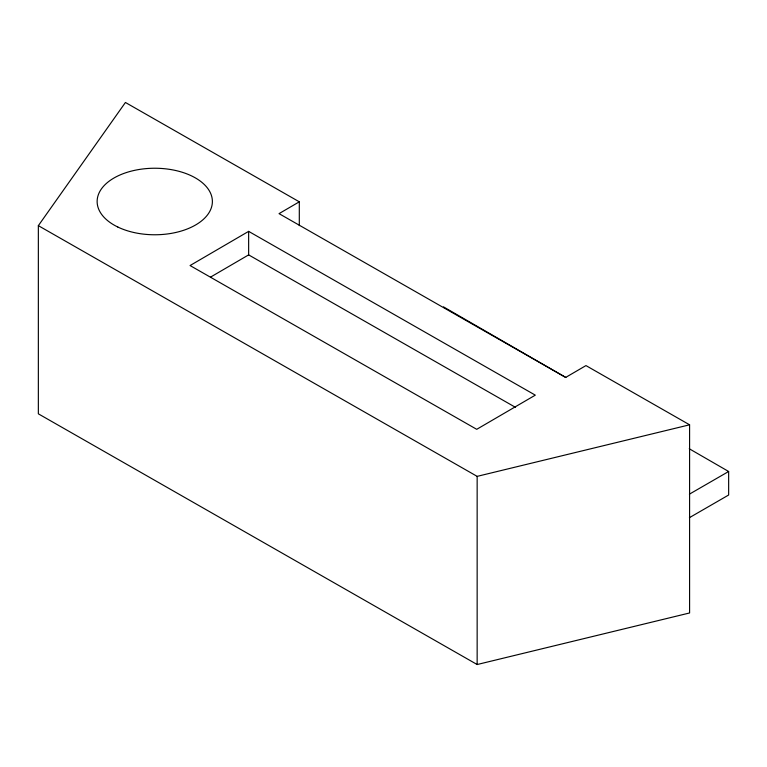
<?xml version="1.0" encoding="UTF-8"?>
<svg xmlns="http://www.w3.org/2000/svg" width="767" height="767" viewBox="0 0 767 767"><rect width="100%" height="100%" fill="white"/><g stroke="black" fill="none" stroke-linecap="round" stroke-linejoin="round"><path stroke-width="1.15" d="M299.303 201.817L279.035 213.638L565.691 377.412L585.959 365.591L689.591 424.803L689.591 612.967L477.151 664.529L38.35 413.825L38.35 225.661L125.424 102.471L299.303 201.817L299.303 225.632M248.642 231.366L190.063 265.545L476.719 429.319L535.299 395.149L248.642 231.366L248.642 254.884L210.618 277.069M689.389 494.169L728.65 471.494L728.65 495.012L689.389 517.687M38.35 225.661L477.151 476.365L689.591 424.803M248.642 254.884L515.568 407.392M443.479 306.858L565.845 377.498M689.245 448.743L728.65 471.494M477.151 476.365L477.151 664.529M117.802 227.022A57.611 33.259 0 0 0 211.519 207.234A57.611 33.259 0 0 0 134.973 170.264A57.611 33.259 0 0 0 117.802 227.022"/></g></svg>
